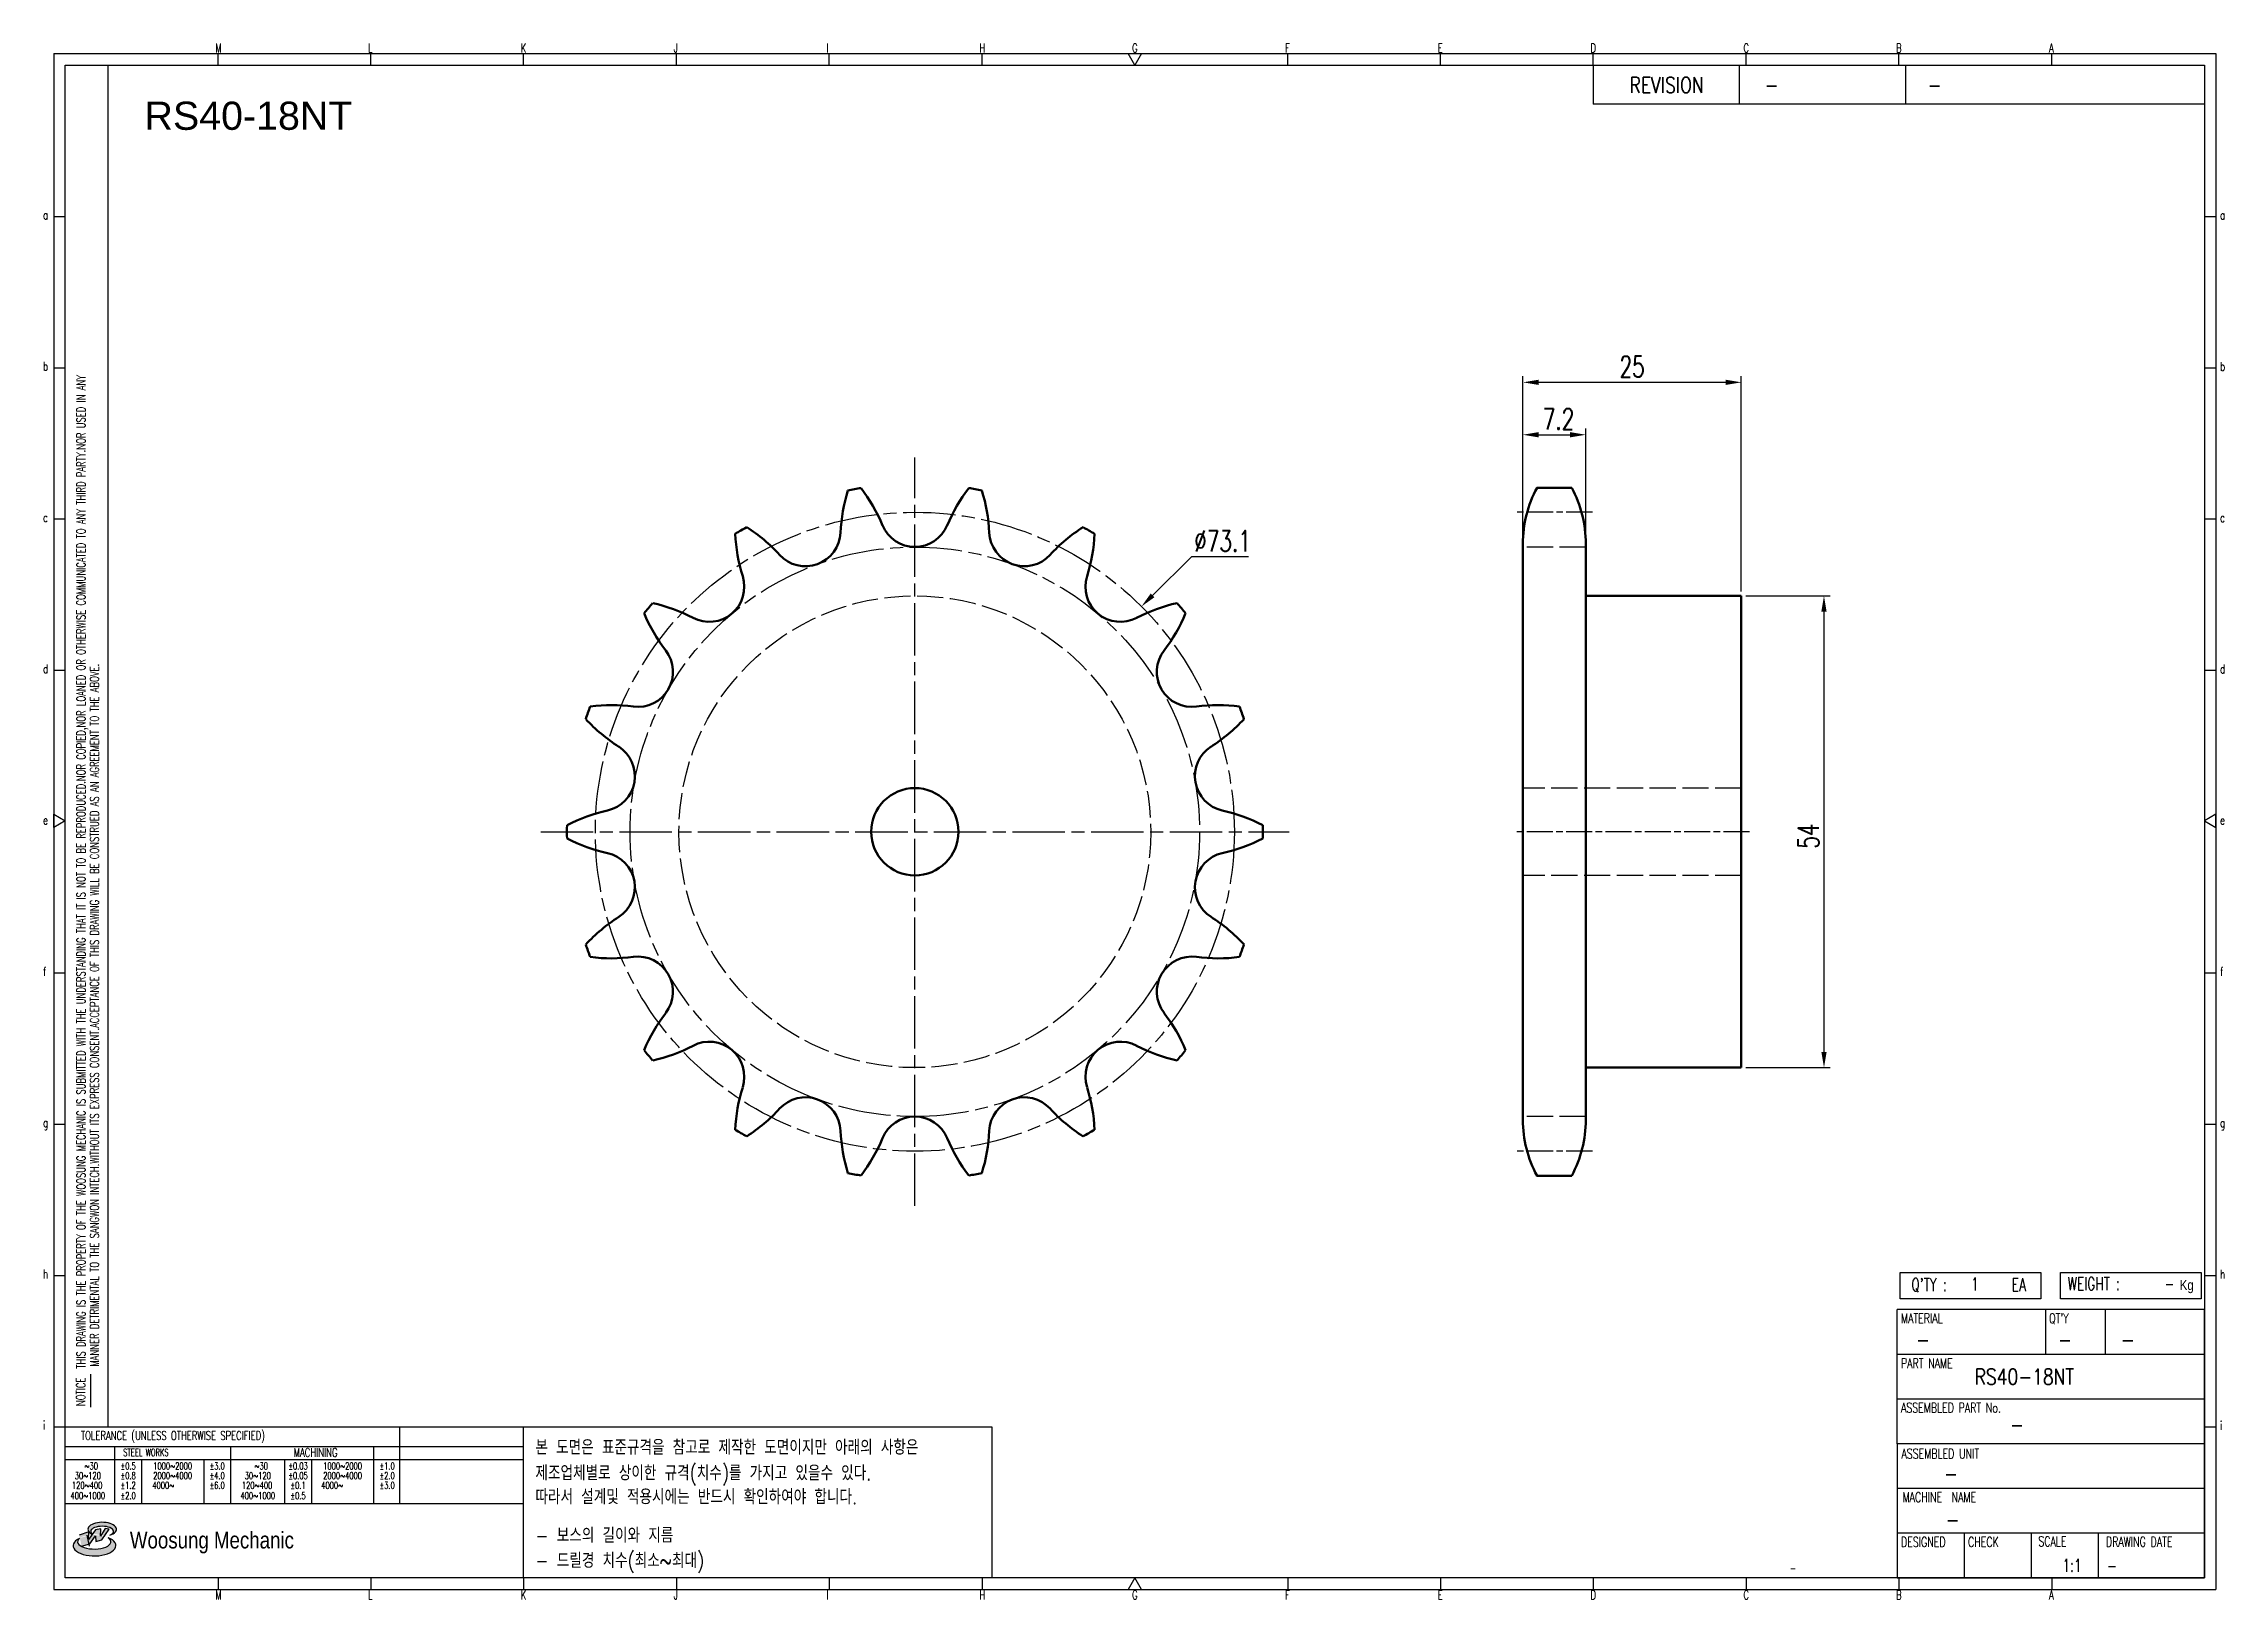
# Model space of a CAD drawing. Header units: millimetres. Extents: x -22171 to -21922, y 1083 to 1261.
import ezdxf
from ezdxf.enums import TextEntityAlignment as Align

# ---------------------------------------------------------------- set-up
doc = ezdxf.new("R2010")
doc.units = ezdxf.units.MM
for name, pattern in [('AM_ISO02W050', [7.5, 6, -1.5]), ('AM_ISO02W050x2', [3.75, 3, -0.75]), ('AM_ISO08W050', [18, 12, -1.5, 3, -1.5]), ('AM_ISO08W050x2', [9, 6, -0.75, 1.5, -0.75])]:
    doc.linetypes.add(name, pattern=pattern)
for name, color, linetype, lineweight in [('AM_0N', 7, 'Continuous', 50), ('AM_3N', 6, 'AM_ISO02W050', 25), ('AM_7', 4, 'AM_ISO08W050', 25), ('AM_7N', 4, 'AM_ISO08W050', 25)]:
    doc.layers.add(name, color=color, linetype=linetype, lineweight=lineweight)
for name, color, linetype in [('S-DIM', 7, 'Continuous'), ('TITLE', 7, 'Continuous'), ('도면레이아웃', 7, 'Continuous')]:
    doc.layers.add(name, color=color, linetype=linetype)
doc.styles.add('HAN', font='ROMANS.shx', dxfattribs={"width": 0.7, "bigfont": 'whgtxt.shx'})
doc.styles.add('HKD_ST2', font='romans.shx', dxfattribs={"width": 0.7, "height": 4, "bigfont": '@extfont2.shx'})
doc.styles.add('HSG', font='SIMPLEX.shx', dxfattribs={"width": 0.7, "bigfont": 'HSG.shx'})
doc.styles.add('ROMANS', font='romans.shx', dxfattribs={"width": 0.7, "bigfont": 'whgtxt.shx'})
doc.styles.add('SLDTEXTSTYLE4', font='arial.ttf', dxfattribs={"width": 0.8})
doc.styles.get("Standard").update_dxf_attribs({"font": 'arial.ttf'})
doc.dimstyles.new('APP3', dxfattribs={"dimtxt": 2.4, "dimasz": 1.8, "dimexe": 0.7, "dimexo": 0.5, "dimgap": 0.6, "dimtad": 1, "dimtoh": 1, "dimdec": 1, "dimrnd": 0.01, "dimzin": 9, "dimdsep": 46, "dimtxsty": 'HSG', "dimcen": 0, "dimclrd": 1, "dimclre": 1, "dimclrt": 256, "dimazin": 2, "dimtp": 1, "dimtm": 1, "dimtfac": 0.5, "dimtdec": 1, "dimtofl": 0, "dimtmove": 0, "dimatfit": 3, "dimfxl": 0, "dimtvp": 1, "dimtolj": 2, "dimlwd": -1, "dimlwe": -1, "dimarcsym": 0})
doc.dimstyles.new('APP3$0', dxfattribs={"dimtxt": 2.4, "dimasz": 1.8, "dimexe": 0.7, "dimexo": 0.5, "dimgap": 0.6, "dimtad": 1, "dimtoh": 1, "dimdec": 1, "dimrnd": 0.01, "dimzin": 9, "dimdsep": 46, "dimtxsty": 'HSG', "dimcen": 0, "dimclrd": 1, "dimclre": 1, "dimclrt": 256, "dimazin": 2, "dimtp": 1, "dimtm": 1, "dimtfac": 0.5, "dimtdec": 1, "dimtofl": 0, "dimtmove": 0, "dimatfit": 3, "dimfxl": 0, "dimtvp": 1, "dimtolj": 2, "dimlwd": -1, "dimlwe": -1, "dimarcsym": 0})

# ---------------------------------------------------------------- blocks, each defined once
blk = doc.blocks.new('SUYWSHJH')
at = {"layer": '도면레이아웃'}
h = blk.add_hatch(color=10, dxfattribs=at)
h.paths.add_polyline_path([(1.544, 35.177), (1.554, 34.966), (1.779, 35.034), (2.054, 35.422), (1.908, 35.446), (1.728, 35.167), (1.741, 35.439), (1.547, 35.405), (1.292, 35.041), (1.295, 35.33), (0.943, 35.208), (1.03, 34.8), (1.336, 34.885)])
edge = h.paths.add_edge_path()
edge.add_ellipse((1.795, 35.421), major_axis=(-0.53, 0), ratio=0.487785, start_angle=122.36065, end_angle=403.39574)
edge.add_line((1.411, 35.244), (1.419, 35.261))
edge.add_ellipse((1.798, 35.344), major_axis=(-0.423, 0), ratio=0.444396, start_angle=131.58977, end_angle=386.19408, ccw=False)
edge = h.paths.add_edge_path()
edge.add_ellipse((1.512, 34.815), major_axis=(-0.793, 0), ratio=0.480113, start_angle=314.67633, end_angle=590.85213)
edge.add_ellipse((1.501, 34.958), major_axis=(-0.62, 0), ratio=0.43311, start_angle=331.7024, end_angle=574.42495, ccw=False)
for p, q in [((0, 90.118), (80.15, 90.118)), ((0, 90.118), (0, 33.191)), ((6.089, 89.693), (6.089, 90.118)), ((11.753, 89.693), (11.753, 90.118)), ((17.418, 89.693), (17.418, 90.118)), ((23.082, 89.693), (23.082, 90.118)), ((28.746, 89.693), (28.746, 90.118)), ((34.411, 89.693), (34.411, 90.118)), ((45.739, 89.693), (45.739, 90.118)), ((51.404, 89.693), (51.404, 90.118)), ((57.068, 89.693), (57.068, 90.118)), ((62.732, 89.693), (62.732, 90.118)), ((68.397, 89.693), (68.397, 90.118)), ((74.061, 89.693), (74.061, 90.118)), ((80.15, 90.118), (80.15, 33.191)), ((0, 84.085), (0.425, 84.085)), ((79.725, 84.085), (80.15, 84.085)), ((0, 78.478), (0.425, 78.478)), ((79.725, 78.478), (80.15, 78.478)), ((0, 72.87), (0.425, 72.87)), ((79.725, 72.87), (80.15, 72.87)), ((0, 67.262), (0.425, 67.262)), ((79.725, 67.262), (80.15, 67.262)), ((0, 56.047), (0.425, 56.047)), ((79.725, 56.047), (80.15, 56.047)), ((0, 50.439), (0.425, 50.439)), ((79.725, 50.439), (80.15, 50.439)), ((0, 44.832), (0.425, 44.832)), ((79.725, 44.832), (80.15, 44.832)), ((1.377, 39.947), (1.377, 41.174)), ((0, 39.224), (0.425, 39.224)), ((79.725, 39.224), (80.15, 39.224)), ((0, 33.191), (80.15, 33.191)), ((6.089, 33.616), (6.089, 33.191)), ((11.753, 33.616), (11.753, 33.191)), ((17.418, 33.616), (17.418, 33.191)), ((23.082, 33.616), (23.082, 33.191)), ((28.746, 33.616), (28.746, 33.191)), ((34.411, 33.616), (34.411, 33.191)), ((45.739, 33.616), (45.739, 33.191)), ((51.404, 33.616), (51.404, 33.191)), ((57.068, 33.616), (57.068, 33.191)), ((62.732, 33.616), (62.732, 33.191)), ((68.397, 33.616), (68.397, 33.191)), ((74.061, 33.616), (74.061, 33.191))]:
    blk.add_line(p, q)
at = {"color": 2}
for p, q in [((2.017, 39.224), (2.017, 89.693)), ((0.425, 39.224), (17.418, 39.224)), ((12.816, 39.224), (12.816, 36.382)), ((17.418, 33.616), (17.418, 39.224)), ((0.425, 38.487), (17.418, 38.487)), ((0.425, 38.012), (17.418, 38.012)), ((2.257, 38.487), (2.257, 36.382)), ((3.257, 38.012), (3.257, 36.382)), ((5.557, 38.012), (5.557, 36.382)), ((6.557, 38.5), (6.557, 36.382)), ((8.557, 38.012), (8.557, 36.382)), ((9.557, 38.026), (9.557, 36.382)), ((11.857, 38.487), (11.857, 36.382)), ((0.425, 36.382), (17.418, 36.382))]:
    blk.add_line(p, q, dxfattribs=at)
at = {"color": 6, "ltscale": 0.5}
for p, q in [((57.068, 89.693), (57.068, 88.246)), ((62.47, 89.693), (62.47, 88.246)), ((68.635, 89.693), (68.635, 88.246)), ((79.725, 88.246), (57.068, 88.246)), ((68.336, 38.59), (68.336, 43.563)), ((79.725, 43.563), (68.336, 43.563)), ((73.827, 43.563), (73.827, 41.905)), ((76.037, 43.563), (76.037, 41.905)), ((79.725, 38.59), (79.725, 43.563)), ((79.725, 41.905), (68.336, 41.905)), ((79.725, 40.248), (68.336, 40.248)), ((68.336, 38.59), (68.336, 33.616)), ((79.725, 38.59), (68.336, 38.59)), ((79.725, 33.616), (79.725, 38.59)), ((79.725, 36.932), (68.336, 36.932)), ((79.725, 35.274), (68.336, 35.274)), ((70.822, 33.616), (70.822, 35.274)), ((73.309, 33.616), (73.309, 35.274)), ((75.796, 33.616), (75.796, 35.274)), ((68.336, 33.616), (79.725, 33.616))]:
    blk.add_line(p, q, dxfattribs=at)
for points in [[(40.075, 89.693), (39.83, 90.118), (40.32, 90.118)], [(0.425, 89.693), (79.725, 89.693), (79.725, 33.616), (0.425, 33.616)], [(0.425, 61.679), (0, 61.433), (0, 61.924)], [(79.725, 61.679), (80.15, 61.433), (80.15, 61.924)], [(40.075, 33.616), (39.83, 33.191), (40.32, 33.191)]]:
    blk.add_lwpolyline(points, close=True)
at = {"layer": 'TITLE', "color": 20}
for p, q in [((68.449, 43.961), (68.449, 44.936)), ((68.449, 44.936), (73.654, 44.936)), ((73.654, 44.936), (73.654, 43.961)), ((74.39, 43.961), (74.39, 44.936)), ((74.39, 44.936), (79.595, 44.936)), ((79.595, 44.936), (79.595, 43.961)), ((73.654, 43.961), (68.449, 43.961)), ((79.595, 43.961), (74.39, 43.961))]:
    blk.add_line(p, q, dxfattribs=at)
at = {"layer": '도면레이아웃'}
for p, q in [((1.295, 35.33), (0.943, 35.208)), ((1.03, 34.8), (1.336, 34.885)), ((1.224, 35.208), (1.311, 34.8)), ((1.224, 35.208), (1.224, 35.208)), ((1.547, 35.405), (1.292, 35.041)), ((1.292, 35.041), (1.295, 35.33)), ((1.336, 34.885), (1.544, 35.177)), ((1.419, 35.261), (1.411, 35.244)), ((1.544, 35.177), (1.554, 34.966)), ((1.741, 35.439), (1.547, 35.405)), ((1.554, 34.966), (1.779, 35.034)), ((1.908, 35.446), (1.728, 35.167)), ((1.728, 35.167), (1.741, 35.439)), ((1.779, 35.034), (2.054, 35.422)), ((2.054, 35.422), (1.908, 35.446))]:
    blk.add_line(p, q, dxfattribs=at)
for centre, major_axis, ratio, start_param, end_param in [((1.795, 35.421), (-0.53, 0), 0.487785, 2.135596, 7.040584), ((1.512, 34.815), (-0.793, 0), 0.480113, 5.492138, 10.312315), ((1.501, 34.958), (-0.62, 0), 0.43311, 5.789299, 10.025607), ((1.798, 35.344), (-0.423, 0), 0.444396, 2.296675, 6.740358)]:
    blk.add_ellipse(centre, major_axis=major_axis, ratio=ratio, start_param=start_param, end_param=end_param, dxfattribs=at)
at = {"color": 4, "style": 'HKD_ST2', "width": 0.7}
for s, p in [('M', (5.988, 90.164)), ('L', (11.652, 90.164)), ('K', (17.316, 90.164)), ('J', (22.981, 90.164)), ('I', (28.645, 90.164)), ('H', (34.309, 90.164)), ('G', (39.974, 90.164)), ('F', (45.638, 90.164)), ('E', (51.302, 90.164)), ('D', (56.967, 90.164)), ('C', (62.631, 90.164)), ('B', (68.295, 90.164)), ('A', (73.96, 90.164)), ('a', (-0.395, 83.976)), ('a', (80.305, 83.97)), ('b', (-0.395, 78.368)), ('b', (80.305, 78.362)), ('c', (-0.395, 72.76)), ('c', (80.305, 72.754)), ('d', (-0.395, 67.153)), ('d', (80.305, 67.147)), ('e', (-0.395, 61.545)), ('e', (80.305, 61.539)), ('f', (-0.395, 55.937)), ('f', (80.305, 55.931)), ('g', (-0.395, 50.33)), ('g', (80.305, 50.324)), ('h', (-0.395, 44.722)), ('h', (80.305, 44.716)), ('i', (-0.395, 39.114)), ('i', (80.305, 39.108)), ('M', (5.988, 32.824)), ('L', (11.652, 32.824)), ('K', (17.316, 32.824)), ('J', (22.981, 32.824)), ('I', (28.645, 32.824)), ('H', (34.309, 32.824)), ('G', (39.974, 32.824)), ('F', (45.638, 32.824)), ('E', (51.302, 32.824)), ('D', (56.967, 32.824)), ('C', (62.631, 32.824)), ('B', (68.295, 32.824)), ('A', (73.96, 32.824))]:
    blk.add_text(s, height=0.326, dxfattribs=at).set_placement(p)
for s, height, style, width, p in [('REVISION', 0.5806, 'HAN', 0.8, (58.415, 88.664)), ('-', 0.581, 'HAN', 0.8, (63.426, 88.664)), ('-', 0.581, 'HAN', 0.8, (69.468, 88.664)), ("Q'TY : ", 0.4746, 'HKD_ST2', 0.7, (68.857, 44.253)), ('1', 0.475, 'HKD_ST2', 0.7, (71.071, 44.275)), ('EA', 0.4746, 'HKD_ST2', 0.7, (72.578, 44.253)), ('WEIGHT : ', 0.4746, 'HKD_ST2', 0.7, (74.65, 44.286)), ('-', 0.581, 'HAN', 0.8, (69.029, 42.157)), ('-', 0.581, 'HAN', 0.8, (74.289, 42.157)), ('-', 0.581, 'HAN', 0.8, (76.623, 42.157)), ('-', 0.581, 'HAN', 0.8, (72.515, 39.013)), ('-', 0.581, 'HAN', 0.8, (70.067, 37.189)), ('-', 0.581, 'HAN', 0.8, (70.126, 35.48)), ('1:1', 0.4746, 'HKD_ST2', 0.7, (74.458, 33.848)), ('-', 0.475, 'HKD_ST2', 0.7, (76.112, 33.837))]:
    blk.add_text(s, height=height, dxfattribs=dict(style=style, width=width)).set_placement(p)
at = {"color": 6, "style": 'HKD_ST2', "width": 0.7}
for s, p in [(' THIS DRAWING IS THE PROPERTY OF THE WOOSUNG MECHANIC IS SUBMITTED WITH THE UNDERSTANDING THAT IT IS NOT TO BE REPRODUCED.NOR COPIED,NOR LOANED OR OTHERWISE COMMUNICATED TO ANY THIRD PARTY.NOR USED IN ANY', (1.173, 41.217)), ('MANNER DETRIMENTAL TO THE SANGWON INTECH.WITHOUT ITS EXPRESS CONSENT.ACCEPTANCE OF THIS DRAWING WILL BE CONSTRUED AS AN AGREEMENT TO THE ABOVE.', (1.672, 41.447))]:
    blk.add_text(s, height=0.326266, rotation=90, dxfattribs=at).set_placement(p)
at = {"style": 'HKD_ST2', "width": 0.7}
blk.add_text('-', height=0.475, dxfattribs=at).set_placement((78.613, 44.286), align=Align.RIGHT)
at = {"color": 4, "style": 'HKD_ST2', "width": 0.7}
for s, height, p in [('MATERIAL', 0.3651, (68.474, 43.425)), ("QT'Y", 0.3651, (73.965, 43.425)), ('PART NAME', 0.3651, (68.474, 41.756)), ('ASSEMBLED PART No.', 0.36511, (68.474, 40.109)), ('ASSEMBLED UNIT', 0.36511, (68.49, 38.408)), ('MACHINE  NAME', 0.36511, (68.532, 36.794)), ('DESIGNED', 0.3651, (68.474, 35.136)), ('CHECK', 0.3651, (70.961, 35.136)), ('SCALE', 0.3651, (73.566, 35.153)), ('DRAWING DATE', 0.36511, (76.071, 35.141))]:
    blk.add_text(s, height=height, dxfattribs=at).set_placement(p, align=Align.TOP_LEFT)
at = {"style": 'HKD_ST2', "width": 0.7}
blk.add_text('NOTICE', height=0.3263, rotation=90, dxfattribs=at).set_placement((1.163, 39.988))
for s, height, style, width, p in [('TOLERANCE (UNLESS OTHERWISE SPECIFIED)', 0.32627, 'HKD_ST2', 0.7, (4.417, 38.896)), ('-', 0.326, 'ROMANS', 0.65, (64.469, 33.975))]:
    blk.add_text(s, height=height, dxfattribs=dict(style=style, width=width)).set_placement(p, align=Align.MIDDLE_CENTER)
at = {"color": 4, "style": 'HKD_ST2', "width": 0.7}
for s, height, p in [('STEEL WORKS', 0.26101, (3.416, 38.268)), ('MACHINING', 0.3263, (9.707, 38.27)), ('%%P0.5', 0.261, (2.757, 37.762)), ('%%P0.8', 0.261, (2.757, 37.411)), ('%%P3.0', 0.261, (6.057, 37.762)), ('%%P4.0', 0.261, (6.057, 37.411)), ('%%P0.03', 0.261, (9.057, 37.762)), ('%%P0.05', 0.261, (9.057, 37.411)), ('%%P1.0', 0.261, (12.357, 37.762)), ('%%P2.0', 0.261, (12.357, 37.411)), ('%%P1.2', 0.261, (2.757, 37.045)), ('%%P2.0', 0.261, (2.757, 36.67)), ('%%P6.0', 0.261, (6.057, 37.045)), ('%%P0.1', 0.261, (9.057, 37.045)), ('%%P0.5', 0.261, (9.057, 36.67)), ('%%P3.0', 0.261, (12.357, 37.045))]:
    blk.add_text(s, height=height, dxfattribs=at).set_placement(p, align=Align.MIDDLE)
for s, height, p in [('30%%126120', 0.261, (1.263, 37.411)), ('%%12630', 0.261, (1.389, 37.762)), ('2000%%1264000', 0.26101, (4.407, 37.411)), ('1000%%1262000', 0.26101, (4.407, 37.762)), ('30%%126120', 0.261, (7.563, 37.411)), ('%%12630', 0.261, (7.689, 37.762)), ('2000%%1264000', 0.26101, (10.707, 37.411)), ('1000%%1262000', 0.26101, (10.707, 37.762)), ('400%%1261000', 0.26101, (1.263, 36.67)), ('120%%126400', 0.26101, (1.237, 37.045)), ('4000%%126', 0.261, (4.061, 37.045)), ('400%%1261000', 0.26101, (7.563, 36.67)), ('120%%126400', 0.26101, (7.537, 37.045)), ('4000%%126', 0.261, (10.321, 37.045))]:
    blk.add_text(s, height=height, dxfattribs=at).set_placement(p, align=Align.MIDDLE_CENTER)
at = {"color": 1, "style": 'SLDTEXTSTYLE4', "width": 0.8}
blk.add_text('Woosung Mechanic', height=0.61957, dxfattribs=at).set_placement((2.822, 34.711))
at = {"layer": 'TITLE', "width": 0.8}
blk.add_text('Kg', height=0.3789, dxfattribs=at).set_placement((78.807, 44.286))
blk = doc.blocks.new('*D120')
at = {"layer": 'Defpoints', "color": 0, "transparency": 16777216}
for p in [(-22045.7, 1196.72), (-22097.56, 1145.15)]:
    blk.add_point(p, dxfattribs=at)
at = {"layer": 'S-DIM', "color": 1, "transparency": 16777216}
for p, q in [((-22039.97, 1202.42), (-22044.42, 1197.99)), ((-22033.45, 1202.42), (-22039.97, 1202.42))]:
    blk.add_line(p, q, dxfattribs=at)
blk.add_solid([(-22044.63, 1198.21), (-22044.21, 1197.78), (-22045.7, 1196.72)], dxfattribs=at)
at = {"layer": 'S-DIM', "transparency": 16777216, "insert": (-22036.41, 1204.22), "char_height": 2.4, "attachment_point": 5, "style": 'HSG'}
blk.add_mtext('\\A2;∅73.1', dxfattribs=at)
blk = doc.blocks.new('*D121')
at = {"layer": 'Defpoints', "color": 0, "transparency": 16777216}
for p in [(-21994.83, 1216.38), (-22002.03, 1203.53), (-21994.83, 1203.53)]:
    blk.add_point(p, dxfattribs=at)
at = {"layer": 'S-DIM', "color": 1, "transparency": 16777216}
for p, q in [((-22002.03, 1204.03), (-22002.03, 1217.08)), ((-22000.23, 1216.38), (-21996.63, 1216.38)), ((-21994.83, 1204.03), (-21994.83, 1217.08))]:
    blk.add_line(p, q, dxfattribs=at)
for points in [[(-22000.23, 1216.68), (-22000.23, 1216.08), (-22002.03, 1216.38)], [(-21996.63, 1216.68), (-21996.63, 1216.08), (-21994.83, 1216.38)]]:
    blk.add_solid(points, dxfattribs=at)
at = {"layer": 'S-DIM', "transparency": 16777216, "insert": (-21997.96, 1218.18), "char_height": 2.4, "attachment_point": 5, "style": 'HSG'}
blk.add_mtext('\\A2;7.2', dxfattribs=at)
blk = doc.blocks.new('*D122')
at = {"layer": 'Defpoints', "color": 0, "transparency": 16777216}
for p in [(-21977.03, 1222.38), (-22002.03, 1203.53), (-21977.03, 1197.94)]:
    blk.add_point(p, dxfattribs=at)
at = {"layer": 'S-DIM', "color": 1, "transparency": 16777216}
for p, q in [((-22002.03, 1204.03), (-22002.03, 1223.08)), ((-22000.23, 1222.38), (-21978.83, 1222.38)), ((-21977.03, 1198.44), (-21977.03, 1223.08))]:
    blk.add_line(p, q, dxfattribs=at)
for points in [[(-22000.23, 1222.68), (-22000.23, 1222.08), (-22002.03, 1222.38)], [(-21978.83, 1222.68), (-21978.83, 1222.08), (-21977.03, 1222.38)]]:
    blk.add_solid(points, dxfattribs=at)
at = {"layer": 'S-DIM', "transparency": 16777216, "insert": (-21989.53, 1224.18), "char_height": 2.4, "attachment_point": 5, "style": 'HSG'}
blk.add_mtext('\\A2;25', dxfattribs=at)
blk = doc.blocks.new('*D123')
at = {"layer": 'Defpoints', "color": 0, "transparency": 16777216}
for p in [(-21977.03, 1197.94), (-21977.03, 1143.94), (-21967.57, 1143.94)]:
    blk.add_point(p, dxfattribs=at)
at = {"layer": 'S-DIM', "color": 1, "transparency": 16777216}
for p, q in [((-21976.53, 1197.94), (-21966.87, 1197.94)), ((-21967.57, 1196.14), (-21967.57, 1145.74)), ((-21976.53, 1143.94), (-21966.87, 1143.94))]:
    blk.add_line(p, q, dxfattribs=at)
for points in [[(-21967.87, 1196.14), (-21967.27, 1196.14), (-21967.57, 1197.94)], [(-21967.87, 1145.74), (-21967.27, 1145.74), (-21967.57, 1143.94)]]:
    blk.add_solid(points, dxfattribs=at)
at = {"layer": 'S-DIM', "transparency": 16777216, "insert": (-21969.37, 1170.45), "char_height": 2.4, "attachment_point": 5, "rotation": 90, "style": 'HSG'}
blk.add_mtext('\\A2;54', dxfattribs=at)

msp = doc.modelspace()

# ---------------------------------------------------------------- linework, layer by layer
at = {"color": 4}
msp.add_lwpolyline([(-22116.41, 1102.84), (-22062.8, 1102.84), (-22062.8, 1085.53), (-22116.41, 1085.53)], close=True, dxfattribs=at)
at = {"layer": 'AM_0N'}
for p, q in [((-22000.42, 1210.31), (-21996.44, 1210.31)), ((-22002.03, 1203.91), (-22002.03, 1137.97)), ((-21994.83, 1203.91), (-21994.83, 1137.97)), ((-21994.83, 1197.94), (-21977.03, 1197.94)), ((-21977.03, 1197.94), (-21977.03, 1143.94)), ((-21994.83, 1143.94), (-21977.03, 1143.94)), ((-22000.42, 1131.57), (-21996.44, 1131.57))]:
    msp.add_line(p, q, dxfattribs=at)
msp.add_circle((-22071.63, 1170.94), 5, dxfattribs=at)
for centre, radius, start, end in [((-22061.07, 1204.33), 19.08, 162.6621, 177.5), ((-22071.63, 1170.94), 39.82, 98.9085, 101.0915), ((-22092.96, 1198.71), 19.08, 22.5, 37.3379), ((-22050.29, 1198.71), 19.08, 142.6621, 157.5), ((-22071.63, 1170.94), 39.82, 78.9085, 81.0915), ((-22082.18, 1204.33), 19.08, 2.5, 17.3379), ((-21988.53, 1203.91), 13.5, 151.7009, 180), ((-22008.33, 1203.91), 13.5, 0, 28.2991), ((-22071.63, 1170.94), 39.82, 118.9085, 121.0915), ((-22101.17, 1189.74), 19.08, 42.5, 57.3379), ((-22071.63, 1207.55), 4.01, 202.5, 337.5), ((-22042.08, 1189.74), 19.08, 122.6621, 137.5), ((-22071.63, 1170.94), 39.82, 58.9085, 61.0915), ((-22073.13, 1205.93), 19.08, 182.6621, 197.5), ((-22084.15, 1205.34), 4.01, 222.5, 357.5), ((-22059.1, 1205.34), 4.01, 182.5, 317.5), ((-22070.12, 1205.93), 19.08, 342.5, 357.3379), ((-22095.16, 1198.98), 4.01, 242.5, 17.5), ((-22048.09, 1198.98), 4.01, 162.5, 297.5), ((-22071.63, 1170.94), 39.82, 138.9085, 141.0915), ((-22085.01, 1203.3), 19.08, 202.6621, 217.5), ((-22105.82, 1178.5), 19.08, 62.5, 77.3379), ((-22037.43, 1178.5), 19.08, 102.6621, 117.5), ((-22058.24, 1203.3), 19.08, 322.5, 337.3379), ((-22071.63, 1170.94), 39.82, 38.9085, 41.0915), ((-22103.33, 1189.24), 4.01, 262.5, 37.5), ((-22039.92, 1189.24), 4.01, 142.5, 277.5), ((-22071.63, 1170.94), 39.82, 158.9085, 161.0915), ((-22095.27, 1196.77), 19.08, 222.6621, 237.5), ((-22106.34, 1166.35), 19.08, 82.5, 97.3379), ((-22036.91, 1166.35), 19.08, 82.6621, 97.5), ((-22047.98, 1196.77), 19.08, 302.5, 317.3379), ((-22071.63, 1170.94), 39.82, 18.9085, 21.0915), ((-22107.68, 1177.3), 4.01, 282.5, 57.5), ((-22035.57, 1177.3), 4.01, 122.5, 257.5), ((-22102.68, 1154.75), 19.08, 102.5, 117.3379), ((-22040.57, 1154.75), 19.08, 62.6621, 77.5), ((-22071.63, 1170.94), 39.82, 178.9085, 181.0915), ((-22071.63, 1170.94), 39.82, 358.9085, 1.0915), ((-22102.68, 1187.13), 19.08, 242.6621, 257.5), ((-22107.68, 1164.58), 4.01, 302.5, 77.5), ((-22035.57, 1164.58), 4.01, 102.5, 237.5), ((-22040.57, 1187.13), 19.08, 282.5, 297.3379), ((-22095.27, 1145.1), 19.08, 122.5, 137.3379), ((-22047.98, 1145.1), 19.08, 42.6621, 57.5), ((-22071.63, 1170.94), 39.82, 198.9085, 201.0915), ((-22106.34, 1175.53), 19.08, 262.6621, 277.5), ((-22103.33, 1152.64), 4.01, 322.5, 97.5), ((-22039.92, 1152.64), 4.01, 82.5, 217.5), ((-22036.91, 1175.53), 19.08, 262.5, 277.3379), ((-22071.63, 1170.94), 39.82, 338.9085, 341.0915), ((-22085.01, 1138.58), 19.08, 142.5, 157.3379), ((-22058.24, 1138.58), 19.08, 22.6621, 37.5), ((-22071.63, 1170.94), 39.82, 218.9085, 221.0915), ((-22105.82, 1163.38), 19.08, 282.6621, 297.5), ((-22095.16, 1142.9), 4.01, 342.5, 117.5), ((-22048.09, 1142.9), 4.01, 62.5, 197.5), ((-22037.43, 1163.38), 19.08, 242.5, 257.3379), ((-22071.63, 1170.94), 39.82, 318.9085, 321.0915), ((-22073.13, 1135.95), 19.08, 162.5, 177.3379), ((-22070.12, 1135.95), 19.08, 2.6621, 17.5), ((-22101.17, 1152.14), 19.08, 302.6621, 317.5), ((-22084.15, 1136.54), 4.01, 2.5, 137.5), ((-22071.63, 1134.33), 4.01, 22.5, 157.5), ((-22059.1, 1136.54), 4.01, 42.5, 177.5), ((-22042.08, 1152.14), 19.08, 222.5, 237.3379), ((-22071.63, 1170.94), 39.82, 238.9085, 241.0915), ((-22061.07, 1137.55), 19.08, 182.5, 197.3379), ((-22092.96, 1143.17), 19.08, 322.6621, 337.5), ((-22050.29, 1143.17), 19.08, 202.5, 217.3379), ((-22082.18, 1137.55), 19.08, 342.6621, 357.5), ((-22071.63, 1170.94), 39.82, 298.9085, 301.0915), ((-21988.53, 1137.97), 13.5, 180, 208.2991), ((-22008.33, 1137.97), 13.5, 331.7009, 0), ((-22071.63, 1170.94), 39.82, 258.9085, 261.0915), ((-22071.63, 1170.94), 39.82, 278.9085, 281.0915)]:
    msp.add_arc(centre, radius, start, end, dxfattribs=at)
at = {"layer": 'AM_3N', "linetype": 'AM_ISO02W050x2'}
for p, q in [((-21994.83, 1203.53), (-22002.03, 1203.53)), ((-21994.83, 1138.35), (-22002.03, 1138.35))]:
    msp.add_line(p, q, dxfattribs=at)
at = {"layer": 'AM_3N', "color": 2, "linetype": 'AM_ISO02W050x2'}
for p, q in [((-21977.03, 1175.94), (-22002.03, 1175.94)), ((-21977.03, 1165.94), (-22002.03, 1165.94))]:
    msp.add_line(p, q, dxfattribs=at)
msp.add_circle((-22071.63, 1170.94), 27, dxfattribs=at)
at = {"layer": 'AM_7', "linetype": 'AM_ISO08W050x2'}
for radius in [36.57, 32.59]:
    msp.add_circle((-22071.63, 1170.94), radius, dxfattribs=at)
at = {"layer": 'AM_7N', "linetype": 'AM_ISO08W050x2'}
for p, q in [((-22071.63, 1128.12), (-22071.63, 1213.76)), ((-22114.45, 1170.94), (-22028.8, 1170.94))]:
    msp.add_line(p, q, dxfattribs=at)
at = {"layer": 'AM_7N', "linetype": 'AM_ISO08W050x2', "ltscale": 0.5}
for p, q in [((-21994.07, 1207.51), (-22002.8, 1207.51)), ((-21976.09, 1170.94), (-22002.8, 1170.94)), ((-21994.07, 1134.37), (-22002.8, 1134.37))]:
    msp.add_line(p, q, dxfattribs=at)

# ---------------------------------------------------------------- block references
at = {"xscale": 3.087837176252104, "yscale": 3.087837176252104, "zscale": 3.087837176252104}
msp.add_blockref('SUYWSHJH', (-22170.19, 981.73), dxfattribs=at)

# ---------------------------------------------------------------- texts
at = {"color": 2}
msp.add_text('RS40-18NT', height=3.226, dxfattribs=at).set_placement((-22159.8, 1251.28))
at = {"style": 'HAN', "width": 0.8}
msp.add_text('RS40-18NT', height=1.793, dxfattribs=at).set_placement((-21950.32, 1107.67))
at = {"color": 4, "style": 'HAN', "width": 0.8}
for s, p in [('본 도면은 표준규격을 참고로 제작한 도면이지만 아래의 사항은', (-22115.06, 1099.64)), ('제조업체별로 상이한 규격(치수)를 가지고 있을수 있다.', (-22115.06, 1096.7)), ('따라서 설계및 적용시에는 반드시 확인하여야 합니다.', (-22115.06, 1093.97)), ('- 보스의 길이와 지름', (-22115.06, 1089.57)), ('- 드릴경 치수(최소~최대)', (-22115.06, 1086.68))]:
    msp.add_text(s, height=1.6963, dxfattribs=at).set_placement(p)

# ---------------------------------------------------------------- dimensions: what is measured, and where the dimension line sits
at = {"layer": 'S-DIM'}
dim = msp.add_linear_dim(base=(-21977.03, 1222.38), p1=(-22002.03, 1203.53), p2=(-21977.03, 1197.94), dimstyle='APP3$0', dxfattribs=at)
dim.commit()
dim.dimension.update_dxf_attribs({"geometry": '*D122', "text_midpoint": (-21989.53, 1224.18)})
dim = msp.add_linear_dim(base=(-21994.83, 1216.38), p1=(-22002.03, 1203.53), p2=(-21994.83, 1203.53), dimstyle='APP3$0', dxfattribs=at)
dim.commit()
dim.dimension.update_dxf_attribs({"geometry": '*D121', "text_midpoint": (-21997.96, 1216.38), "dimtype": 160})
at = {"layer": 'S-DIM', "color": 3}
dim = msp.add_diameter_dim_2p(p1=(-22097.56, 1145.15), p2=(-22045.7, 1196.72), dimstyle='APP3', dxfattribs=at)
dim.commit()
dim.dimension.update_dxf_attribs({"geometry": '*D120', "text_midpoint": (-22036.41, 1202.42), "dimtype": 163})
at = {"layer": 'S-DIM'}
dim = msp.add_linear_dim(base=(-21967.57, 1143.94), p1=(-21977.03, 1197.94), p2=(-21977.03, 1143.94), angle=90, dimstyle='APP3$0', dxfattribs=at)
dim.commit()
dim.dimension.update_dxf_attribs({"geometry": '*D123', "text_midpoint": (-21967.57, 1170.45), "dimtype": 160})

doc.saveas('drawing.dxf')
